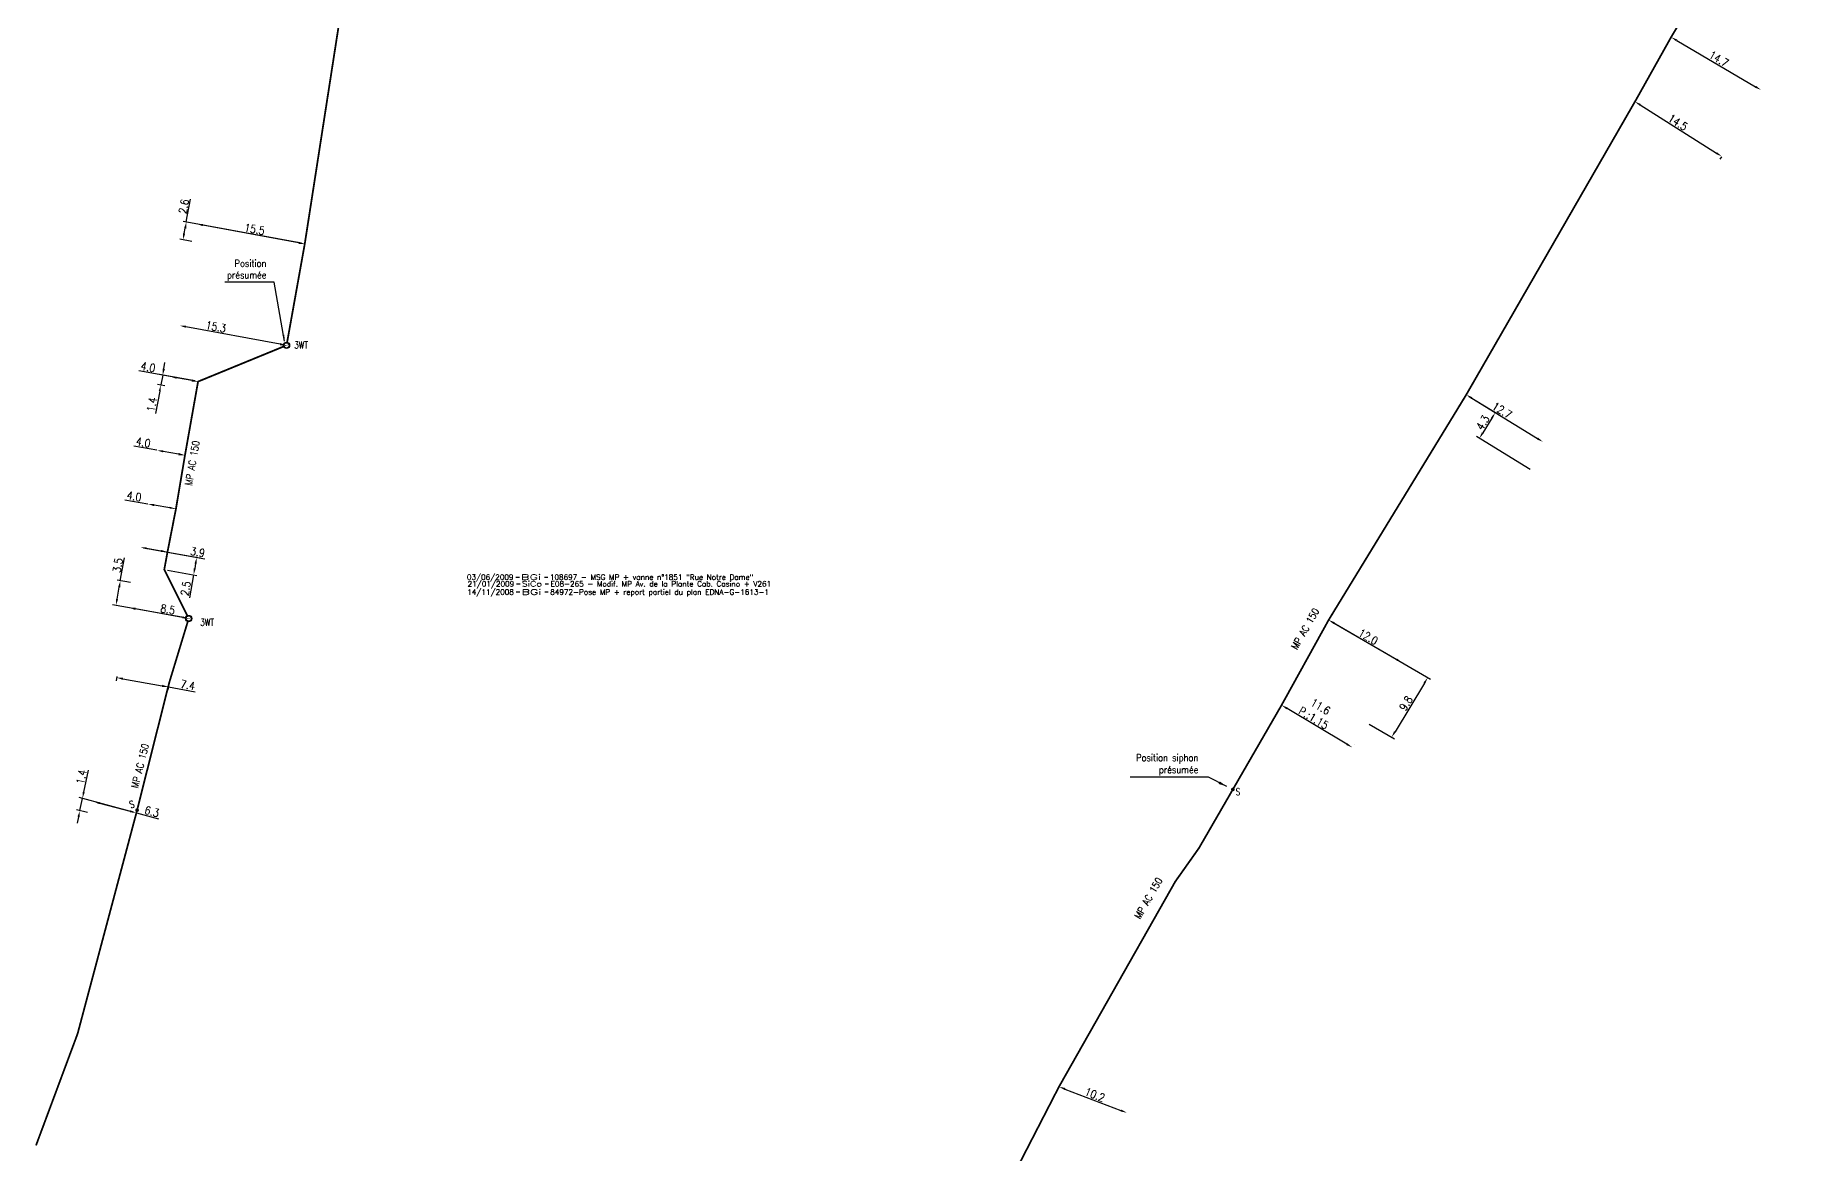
# Model space of a CAD drawing. Header units: millimetres. Extents: x 185000 to 186005, y 127000 to 128000.
# Drawn here: x 184999.9 to 185246.9, y 127181.3 to 127338.7 of the extents above; entities that cross this region are included whole.
import ezdxf
from ezdxf.enums import TextEntityAlignment as Align

# ---------------------------------------------------------------- set-up
doc = ezdxf.new("R2010")
doc.units = ezdxf.units.MM
doc.header["$PDMODE"] = 34
doc.layers.get('0').update_dxf_attribs({"linetype": 'CONTINUOUS'})
doc.layers.get('DEFPOINTS').update_dxf_attribs({"linetype": 'CONTINUOUS'})
for name, color, linetype in [('G_120', 4, 'CONTINUOUS'), ('G_300', 7, 'CONTINUOUS'), ('G_330', 7, 'CONTINUOUS')]:
    doc.layers.add(name, color=color, linetype=linetype)
doc.layers.add('G_910', color=7, linetype='CONTINUOUS', plot=False)
doc.styles.add('G_ROMANS', font='ROMANS.SHX', dxfattribs={"width": 0.75})
doc.styles.get("Standard").update_dxf_attribs({"font": 'romans.shx', "width": 0.85})
doc.linetypes.add('G_TYPB_AP', pattern='A,5,-0.3,["o",Standard,S=1.5,R=0,X=0,Y=-0.5],-1.65', length=6.95)
doc.dimstyles.get("Standard").update_dxf_attribs({"dimtxt": 1.5, "dimasz": 1.2, "dimexe": 0.625, "dimexo": 0.625, "dimgap": 0.25, "dimtad": 1, "dimdec": 1, "dimzin": 0, "dimdsep": 46, "dimtxsty": 'Standard', "dimcen": -0.5, "dimadec": 0, "dimazin": 0, "dimtfac": 1, "dimtdec": 1, "dimtmove": 0, "dimatfit": 3, "dimfxl": 0, "dimtolj": 1, "dimtzin": 0, "dimarcsym": 0})

# ---------------------------------------------------------------- blocks, each defined once
blk = doc.blocks.new('GIS_MODF')
at = {"color": 0, "linetype": 'Continuous', "flags": 128}
for points in [[(-2.26, -0.01), (-1.76, -0.01)], [(1.76, -0.01), (2.26, -0.01)]]:
    blk.add_lwpolyline(points, dxfattribs=at)
at = {"color": 0, "linetype": 'Continuous'}
blk.add_attdef('DATE', text='', height=0.75, dxfattribs=at).set_placement((-2.58, -0.39), align=Align.RIGHT)
at = {"color": 0, "linetype": 'Continuous', "width": 3.590909}
blk.add_attdef('USER', text='', height=0.75, dxfattribs=at).set_placement((-1.52, -0.39), (1.31, -0.39), align=Align.FIT)
at = {"color": 0, "linetype": 'Continuous'}
blk.add_attdef('DESC', (2.53, -0.39), '', height=0.75, dxfattribs=at)
blk = doc.blocks.new('*D378')
at = {"layer": 'DEFPOINTS', "color": 0, "linetype": 'Continuous', "ltscale": 0.5, "transparency": 16777216}
for p in [(185020.66, 127309.91), (185022.35, 127309.6), (185037.78, 127309.33)]:
    blk.add_point(p, dxfattribs=at)
at = {"layer": 'G_120', "color": 0, "linetype": 'Continuous', "lineweight": -2, "ltscale": 0.5, "transparency": 16777216}
for p, q in [((185021.13, 127312.42), (185021.73, 127315.64)), ((185037.32, 127309.42), (185020.67, 127312.5)), ((185020.82, 127310.79), (185020.96, 127311.53)), ((185021.89, 127309.68), (185020.2, 127309.99))]:
    blk.add_line(p, q, dxfattribs=at)
at = {"layer": 'G_120', "color": 0, "linetype": 'Continuous', "ltscale": 0.5, "transparency": 16777216}
for points in [[(185020.68, 127310.82), (185020.97, 127310.77), (185020.66, 127309.91)], [(185020.82, 127311.56), (185021.11, 127311.5), (185021.13, 127312.42)]]:
    blk.add_solid(points, dxfattribs=at)
at = {"layer": 'G_120', "color": 0, "linetype": 'Continuous', "ltscale": 0.5, "transparency": 16777216, "insert": (185020.77, 127314.61), "char_height": 1.125, "attachment_point": 5, "rotation": 79.4167}
blk.add_mtext('\\A1;2.6', dxfattribs=at)
blk = doc.blocks.new('*D379')
at = {"layer": 'DEFPOINTS', "color": 0, "linetype": 'Continuous', "ltscale": 0.5, "transparency": 16777216}
for p in [(185022.58, 127312.15), (185022.58, 127312.15), (185037.78, 127309.33)]:
    blk.add_point(p, dxfattribs=at)
at = {"layer": 'G_120', "color": 0, "linetype": 'Continuous', "lineweight": -2, "ltscale": 0.5, "transparency": 16777216}
blk.add_line((185036.89, 127309.5), (185023.47, 127311.98), dxfattribs=at)
at = {"layer": 'G_120', "color": 0, "linetype": 'Continuous', "ltscale": 0.5, "transparency": 16777216}
for points in [[(185023.5, 127312.13), (185023.44, 127311.83), (185022.58, 127312.15)], [(185036.92, 127309.65), (185036.86, 127309.35), (185037.78, 127309.33)]]:
    blk.add_solid(points, dxfattribs=at)
at = {"layer": 'G_120', "color": 0, "linetype": 'Continuous', "ltscale": 0.5, "transparency": 16777216, "insert": (185030.72, 127311.4), "char_height": 1.125, "attachment_point": 5, "rotation": 349.5155}
blk.add_mtext('\\A1;15.5', dxfattribs=at)
blk = doc.blocks.new('*D383')
at = {"layer": 'DEFPOINTS', "color": 0, "linetype": 'Continuous', "ltscale": 0.5, "transparency": 16777216}
for p in [(185017.55, 127289.5), (185018.59, 127289.31), (185022.78, 127289.97)]:
    blk.add_point(p, dxfattribs=at)
at = {"layer": 'G_120', "color": 0, "linetype": 'Continuous', "lineweight": -2, "ltscale": 0.5, "transparency": 16777216}
for p, q in [((185022.32, 127290.06), (185017.34, 127290.96)), ((185017.81, 127290.87), (185017.55, 127289.5)), ((185017.97, 127291.76), (185018.13, 127292.64)), ((185017.39, 127288.61), (185016.81, 127285.48)), ((185018.13, 127289.39), (185017.09, 127289.58))]:
    blk.add_line(p, q, dxfattribs=at)
at = {"layer": 'G_120', "color": 0, "linetype": 'Continuous', "ltscale": 0.5, "transparency": 16777216}
for points in [[(185017.82, 127291.79), (185018.12, 127291.73), (185017.81, 127290.87)], [(185017.24, 127288.64), (185017.54, 127288.58), (185017.55, 127289.5)]]:
    blk.add_solid(points, dxfattribs=at)
at = {"layer": 'G_120', "color": 0, "linetype": 'Continuous', "ltscale": 0.5, "transparency": 16777216, "insert": (185016.28, 127286.74), "char_height": 1.125, "attachment_point": 5, "rotation": 79.5155}
blk.add_mtext('\\A1;1.4', dxfattribs=at)
blk = doc.blocks.new('*D384')
at = {"layer": 'DEFPOINTS', "color": 0, "linetype": 'Continuous', "ltscale": 0.5, "transparency": 16777216}
for p in [(185018.85, 127290.68), (185018.85, 127290.68), (185022.78, 127289.97)]:
    blk.add_point(p, dxfattribs=at)
at = {"layer": 'G_120', "color": 0, "linetype": 'Continuous', "lineweight": -2, "ltscale": 0.5, "transparency": 16777216}
for p, q in [((185018.85, 127290.68), (185014.45, 127291.48)), ((185021.9, 127290.13), (185019.73, 127290.52))]:
    blk.add_line(p, q, dxfattribs=at)
at = {"layer": 'G_120', "color": 0, "linetype": 'Continuous', "ltscale": 0.5, "transparency": 16777216}
for points in [[(185019.76, 127290.67), (185019.71, 127290.38), (185018.85, 127290.68)], [(185021.93, 127290.28), (185021.87, 127289.98), (185022.78, 127289.97)]]:
    blk.add_solid(points, dxfattribs=at)
at = {"layer": 'G_120', "color": 0, "linetype": 'Continuous', "ltscale": 0.5, "transparency": 16777216, "insert": (185015.76, 127292.01), "char_height": 1.125, "attachment_point": 5, "rotation": 349.7338}
blk.add_mtext('\\A1;4.0', dxfattribs=at)
blk = doc.blocks.new('*D385')
at = {"layer": 'DEFPOINTS', "color": 0, "transparency": 16777216}
for p in [(185011.85, 127261.94), (185013.72, 127261.6), (185021.47, 127256.65)]:
    blk.add_point(p, dxfattribs=at)
at = {"layer": 'G_330', "color": 0, "lineweight": -2, "transparency": 16777216}
for p, q in [((185011.85, 127261.94), (185012.43, 127265.17)), ((185013.26, 127261.69), (185011.39, 127262.02)), ((185011.39, 127259.38), (185011.69, 127261.05)), ((185021.01, 127256.73), (185010.77, 127258.58))]:
    blk.add_line(p, q, dxfattribs=at)
at = {"layer": 'G_330', "color": 0, "transparency": 16777216}
for points in [[(185011.55, 127261.08), (185011.84, 127261.03), (185011.85, 127261.94)], [(185011.24, 127259.41), (185011.54, 127259.35), (185011.23, 127258.49)]]:
    blk.add_solid(points, dxfattribs=at)
at = {"layer": 'G_330', "color": 0, "transparency": 16777216, "insert": (185011.49, 127264.13), "char_height": 1.125, "attachment_point": 5, "rotation": 79.7881}
blk.add_mtext('\\A1;3.5', dxfattribs=at)
blk = doc.blocks.new('*D386')
at = {"layer": 'DEFPOINTS', "color": 0, "transparency": 16777216}
for p in [(185013.1, 127258.16), (185013.1, 127258.16), (185021.47, 127256.65)]:
    blk.add_point(p, dxfattribs=at)
at = {"layer": 'G_330', "color": 0, "lineweight": -2, "transparency": 16777216}
blk.add_line((185020.58, 127256.81), (185013.99, 127258), dxfattribs=at)
at = {"layer": 'G_330', "color": 0, "transparency": 16777216}
for points in [[(185014.02, 127258.15), (185013.96, 127257.85), (185013.1, 127258.16)], [(185020.61, 127256.96), (185020.56, 127256.66), (185021.47, 127256.65)]]:
    blk.add_solid(points, dxfattribs=at)
at = {"layer": 'G_330', "color": 0, "transparency": 16777216, "insert": (185018.53, 127257.94), "char_height": 1.125, "attachment_point": 5, "rotation": 349.7881}
blk.add_mtext('\\A1;8.5', dxfattribs=at)
blk = doc.blocks.new('G_330_14')
at = {"linetype": 'Continuous'}
h = blk.add_hatch(color=0, dxfattribs=at)
h.paths.add_polyline_path([(-0.44, 0, 1), (0.44, 0, 1)])
h.paths.add_polyline_path([(0.38, 0, 1), (-0.38, 0, 1)], flags=16)
at = {"color": 0, "linetype": 'Continuous', "const_width": 0.0625, "flags": 128}
blk.add_lwpolyline([(0.3, -0.3), (-0.3, 0.3)], dxfattribs=at)
at = {"color": 0, "linetype": 'Continuous'}
for radius in [0.438, 0.375]:
    blk.add_circle((0, 0), radius, dxfattribs=at)
at = {"color": 0, "linetype": 'Continuous', "width": 0.75}
blk.add_attdef('3WT', text='', height=1, dxfattribs=at).set_placement((0, 2.15), align=Align.MIDDLE)
at = {"color": 0, "linetype": 'Continuous', "width": 0.75, "flags": 3}
for tag, p in [('DEF_LEG', (0, -5)), ('DEF_COUP', (0, -7.5)), ('DEF_TYPE', (0, -10))]:
    blk.add_attdef(tag, text='', height=1.2, dxfattribs=at).set_placement(p, align=Align.MIDDLE)
blk = doc.blocks.new('*D387')
at = {"layer": 'DEFPOINTS', "color": 0, "linetype": 'Continuous', "ltscale": 0.5, "transparency": 16777216}
for p in [(185017, 127280.31), (185017, 127280.31), (185020.94, 127279.61)]:
    blk.add_point(p, dxfattribs=at)
at = {"layer": 'G_120', "color": 0, "linetype": 'Continuous', "lineweight": -2, "ltscale": 0.5, "transparency": 16777216}
for p, q in [((185017, 127280.31), (185013.77, 127280.88)), ((185020.05, 127279.77), (185017.89, 127280.15))]:
    blk.add_line(p, q, dxfattribs=at)
at = {"layer": 'G_120', "color": 0, "linetype": 'Continuous', "ltscale": 0.5, "transparency": 16777216}
for points in [[(185017.91, 127280.3), (185017.86, 127280.01), (185017, 127280.31)], [(185020.08, 127279.92), (185020.03, 127279.62), (185020.94, 127279.61)]]:
    blk.add_solid(points, dxfattribs=at)
at = {"layer": 'G_120', "color": 0, "linetype": 'Continuous', "ltscale": 0.5, "transparency": 16777216, "insert": (185015.07, 127281.41), "char_height": 1.125, "attachment_point": 5, "rotation": 349.9521}
blk.add_mtext('\\A1;4.0', dxfattribs=at)
blk = doc.blocks.new('*D388')
at = {"layer": 'DEFPOINTS', "color": 0, "linetype": 'Continuous', "ltscale": 0.5, "transparency": 16777216}
for p in [(185015.73, 127272.75), (185015.73, 127272.75), (185019.67, 127272.07)]:
    blk.add_point(p, dxfattribs=at)
at = {"layer": 'G_120', "color": 0, "linetype": 'Continuous', "lineweight": -2, "ltscale": 0.5, "transparency": 16777216}
for p, q in [((185015.73, 127272.75), (185012.5, 127273.3)), ((185018.79, 127272.22), (185016.62, 127272.59))]:
    blk.add_line(p, q, dxfattribs=at)
at = {"layer": 'G_120', "color": 0, "linetype": 'Continuous', "ltscale": 0.5, "transparency": 16777216}
for points in [[(185016.64, 127272.74), (185016.59, 127272.45), (185015.73, 127272.75)], [(185018.81, 127272.37), (185018.76, 127272.08), (185019.67, 127272.07)]]:
    blk.add_solid(points, dxfattribs=at)
at = {"layer": 'G_120', "color": 0, "linetype": 'Continuous', "ltscale": 0.5, "transparency": 16777216, "insert": (185013.8, 127273.84), "char_height": 1.125, "attachment_point": 5, "rotation": 350.2862}
blk.add_mtext('\\A1;4.0', dxfattribs=at)
blk = doc.blocks.new('*D389')
at = {"layer": 'DEFPOINTS', "color": 0, "linetype": 'Continuous', "ltscale": 0.5, "transparency": 16777216}
for p in [(185014.64, 127266.68), (185014.64, 127266.68), (185018.48, 127265.99)]:
    blk.add_point(p, dxfattribs=at)
at = {"layer": 'G_120', "color": 0, "linetype": 'Continuous', "lineweight": -2, "ltscale": 0.5, "transparency": 16777216}
for p, q in [((185015.53, 127266.52), (185017.59, 127266.15)), ((185018.48, 127265.99), (185023.74, 127265.04))]:
    blk.add_line(p, q, dxfattribs=at)
at = {"layer": 'G_120', "color": 0, "linetype": 'Continuous', "ltscale": 0.5, "transparency": 16777216}
for points in [[(185015.55, 127266.67), (185015.5, 127266.38), (185014.64, 127266.68)], [(185017.62, 127266.3), (185017.57, 127266), (185018.48, 127265.99)]]:
    blk.add_solid(points, dxfattribs=at)
at = {"layer": 'G_120', "color": 0, "linetype": 'Continuous', "ltscale": 0.5, "transparency": 16777216, "insert": (185022.73, 127265.99), "char_height": 1.125, "attachment_point": 5, "rotation": 349.7881}
blk.add_mtext('\\A1;3.9', dxfattribs=at)
blk = doc.blocks.new('*D390')
at = {"layer": 'DEFPOINTS', "color": 0, "linetype": 'Continuous', "ltscale": 0.5, "transparency": 16777216}
for p in [(185014.64, 127266.68), (185018.03, 127263.53), (185022.59, 127265.25)]:
    blk.add_point(p, dxfattribs=at)
at = {"layer": 'G_120', "color": 0, "linetype": 'Continuous', "lineweight": -2, "ltscale": 0.5, "transparency": 16777216}
for p, q in [((185015.1, 127266.6), (185023.05, 127265.17)), ((185018.5, 127263.45), (185022.61, 127262.71)), ((185022.43, 127264.37), (185022.31, 127263.68)), ((185022.15, 127262.79), (185021.57, 127259.56))]:
    blk.add_line(p, q, dxfattribs=at)
at = {"layer": 'G_120', "color": 0, "linetype": 'Continuous', "ltscale": 0.5, "transparency": 16777216}
for points in [[(185022.16, 127263.7), (185022.46, 127263.65), (185022.15, 127262.79)], [(185022.29, 127264.39), (185022.58, 127264.34), (185022.59, 127265.25)]]:
    blk.add_solid(points, dxfattribs=at)
at = {"layer": 'G_120', "color": 0, "linetype": 'Continuous', "ltscale": 0.5, "transparency": 16777216, "insert": (185021.04, 127260.87), "char_height": 1.125, "attachment_point": 5, "rotation": 79.7881}
blk.add_mtext('\\A1;2.5', dxfattribs=at)
blk = doc.blocks.new('*D391')
at = {"layer": 'DEFPOINTS', "color": 0, "linetype": 'Continuous', "ltscale": 0.5, "transparency": 16777216}
for p in [(185011.44, 127248.95), (185011.33, 127248.33), (185018.73, 127247.64)]:
    blk.add_point(p, dxfattribs=at)
at = {"layer": 'G_120', "color": 0, "linetype": 'Continuous', "lineweight": -2, "ltscale": 0.5, "transparency": 16777216}
for p, q in [((185011.36, 127248.49), (185011.25, 127247.87)), ((185012.22, 127248.17), (185017.73, 127247.18)), ((185018.64, 127247.18), (185018.53, 127246.56)), ((185018.62, 127247.02), (185022.39, 127246.34))]:
    blk.add_line(p, q, dxfattribs=at)
at = {"layer": 'G_120', "color": 0, "linetype": 'Continuous', "ltscale": 0.5, "transparency": 16777216}
for points in [[(185012.25, 127248.32), (185012.19, 127248.02), (185011.33, 127248.33)], [(185017.76, 127247.33), (185017.7, 127247.03), (185018.62, 127247.02)]]:
    blk.add_solid(points, dxfattribs=at)
at = {"layer": 'G_120', "color": 0, "linetype": 'Continuous', "ltscale": 0.5, "transparency": 16777216, "insert": (185021.33, 127247.29), "char_height": 1.125, "attachment_point": 5, "rotation": 349.7881}
blk.add_mtext('\\A1;7.4', dxfattribs=at)
blk = doc.blocks.new('*D392')
at = {"layer": 'DEFPOINTS', "color": 0, "linetype": 'Continuous', "ltscale": 0.5, "transparency": 16777216}
for p in [(185006.16, 127229.63), (185007.69, 127229.23), (185014.12, 127229.3)]:
    blk.add_point(p, dxfattribs=at)
at = {"layer": 'G_120', "color": 0, "linetype": 'Continuous', "lineweight": -2, "ltscale": 0.5, "transparency": 16777216}
for p, q in [((185006.71, 127232.21), (185007.36, 127235.33)), ((185013.67, 127229.42), (185006.07, 127231.45)), ((185006.16, 127229.63), (185006.52, 127231.33)), ((185007.23, 127229.35), (185005.71, 127229.75)), ((185005.97, 127228.75), (185005.79, 127227.87))]:
    blk.add_line(p, q, dxfattribs=at)
at = {"layer": 'G_120', "color": 0, "linetype": 'Continuous', "ltscale": 0.5, "transparency": 16777216}
for points in [[(185006.56, 127232.24), (185006.85, 127232.18), (185006.52, 127231.33)], [(185005.83, 127228.78), (185006.12, 127228.72), (185006.16, 127229.63)]]:
    blk.add_solid(points, dxfattribs=at)
at = {"layer": 'G_120', "color": 0, "linetype": 'Continuous', "ltscale": 0.5, "transparency": 16777216, "insert": (185006.39, 127234.36), "char_height": 1.125, "attachment_point": 5, "rotation": 78.0589}
blk.add_mtext('\\A1;1.4', dxfattribs=at)
blk = doc.blocks.new('*D393')
at = {"layer": 'DEFPOINTS', "color": 0, "linetype": 'Continuous', "ltscale": 0.5, "transparency": 16777216}
for p in [(185008.04, 127230.92), (185008.04, 127230.92), (185014.11, 127229.3)]:
    blk.add_point(p, dxfattribs=at)
at = {"layer": 'G_120', "color": 0, "linetype": 'Continuous', "lineweight": -2, "ltscale": 0.5, "transparency": 16777216}
for p, q in [((185008.91, 127230.69), (185013.24, 127229.53)), ((185014.11, 127229.3), (185017.23, 127228.46))]:
    blk.add_line(p, q, dxfattribs=at)
at = {"layer": 'G_120', "color": 0, "linetype": 'Continuous', "ltscale": 0.5, "transparency": 16777216}
for points in [[(185008.95, 127230.83), (185008.88, 127230.54), (185008.04, 127230.92)], [(185013.28, 127229.68), (185013.2, 127229.39), (185014.11, 127229.3)]]:
    blk.add_solid(points, dxfattribs=at)
at = {"layer": 'G_120', "color": 0, "linetype": 'Continuous', "ltscale": 0.5, "transparency": 16777216, "insert": (185016.3, 127229.49), "char_height": 1.125, "attachment_point": 5, "rotation": 345.0307}
blk.add_mtext('\\A1;6.3', dxfattribs=at)
blk = doc.blocks.new('G_300_11')
at = {"color": 0, "linetype": 'Continuous', "const_width": 0.248, "flags": 128}
blk.add_lwpolyline([(-0.13, 0, 1), (0.13, 0, 1)], format="xyb", close=True, dxfattribs=at)
at = {"linetype": 'Continuous', "style": 'G_ROMANS', "width": 0.75}
blk.add_attdef('S', text='', height=1, dxfattribs=at).set_placement((0, 1.35), align=Align.MIDDLE_CENTER)
at = {"color": 0, "linetype": 'Continuous', "width": 0.75, "flags": 3}
for tag, p in [('DEF_LEG', (0, -5)), ('DEF_COUP', (0, -7.5)), ('DEF_TYPE', (0, -10))]:
    blk.add_attdef(tag, text='', height=1.2, dxfattribs=at).set_placement(p, align=Align.MIDDLE)
blk = doc.blocks.new('*D436')
at = {"layer": 'DEFPOINTS', "color": 0, "linetype": 'Continuous', "ltscale": 0.5, "transparency": 16777216}
for p in [(185229.88, 127338.42), (185242.51, 127331), (185242.51, 127331)]:
    blk.add_point(p, dxfattribs=at)
at = {"layer": 'G_120', "color": 0, "linetype": 'Continuous', "lineweight": -2, "ltscale": 0.5, "transparency": 16777216}
blk.add_line((185230.66, 127337.96), (185241.74, 127331.45), dxfattribs=at)
at = {"layer": 'G_120', "color": 0, "linetype": 'Continuous', "ltscale": 0.5, "transparency": 16777216}
for points in [[(185230.73, 127338.09), (185230.58, 127337.83), (185229.88, 127338.42)], [(185241.81, 127331.58), (185241.66, 127331.32), (185242.51, 127331)]]:
    blk.add_solid(points, dxfattribs=at)
at = {"layer": 'G_120', "color": 0, "linetype": 'Continuous', "ltscale": 0.5, "transparency": 16777216, "insert": (185236.58, 127335.35), "char_height": 1.125, "attachment_point": 5, "rotation": 329.5602}
blk.add_mtext('\\A1;14.7', dxfattribs=at)
blk = doc.blocks.new('*D437')
at = {"layer": 'DEFPOINTS', "color": 0, "linetype": 'Continuous', "ltscale": 0.5, "transparency": 16777216}
for p in [(185225.01, 127329.72), (185237, 127321.64), (185237.22, 127321.99)]:
    blk.add_point(p, dxfattribs=at)
at = {"layer": 'G_120', "color": 0, "linetype": 'Continuous', "lineweight": -2, "ltscale": 0.5, "transparency": 16777216}
for p, q in [((185224.76, 127329.32), (185224.53, 127328.97)), ((185225.54, 127328.88), (185236.24, 127322.12)), ((185236.97, 127321.6), (185236.75, 127321.24))]:
    blk.add_line(p, q, dxfattribs=at)
at = {"layer": 'G_120', "color": 0, "linetype": 'Continuous', "ltscale": 0.5, "transparency": 16777216}
for points in [[(185225.62, 127329.01), (185225.46, 127328.76), (185224.78, 127329.36)], [(185236.32, 127322.25), (185236.16, 127321.99), (185237, 127321.64)]]:
    blk.add_solid(points, dxfattribs=at)
at = {"layer": 'G_120', "color": 0, "linetype": 'Continuous', "ltscale": 0.5, "transparency": 16777216, "insert": (185230.83, 127326.43), "char_height": 1.125, "attachment_point": 5, "rotation": 327.6861}
blk.add_mtext('\\A1;14.5', dxfattribs=at)
blk = doc.blocks.new('*D438')
at = {"layer": 'DEFPOINTS', "color": 0, "linetype": 'Continuous', "transparency": 16777216}
for p in [(185201.08, 127288.13), (185202.93, 127282), (185210.47, 127277.36)]:
    blk.add_point(p, dxfattribs=at)
at = {"layer": 'G_120', "color": 0, "linetype": 'Continuous', "lineweight": -2, "transparency": 16777216}
for p, q in [((185201.48, 127287.88), (185205.56, 127285.37)), ((185204.68, 127284.85), (185203.4, 127282.76)), ((185210.07, 127277.61), (185202.53, 127282.24))]:
    blk.add_line(p, q, dxfattribs=at)
at = {"layer": 'G_120', "color": 0, "linetype": 'Continuous', "transparency": 16777216}
for points in [[(185204.56, 127284.93), (185204.81, 127284.77), (185205.16, 127285.62)], [(185203.27, 127282.84), (185203.53, 127282.69), (185202.93, 127282)]]:
    blk.add_solid(points, dxfattribs=at)
at = {"layer": 'G_120', "color": 0, "linetype": 'Continuous', "transparency": 16777216, "insert": (185203.4, 127284.2), "char_height": 1.125, "attachment_point": 5, "rotation": 58.4145}
blk.add_mtext('\\A1;4.3', dxfattribs=at)
blk = doc.blocks.new('*D439')
at = {"layer": 'DEFPOINTS', "color": 0, "linetype": 'Continuous', "transparency": 16777216}
for p in [(185201.08, 127288.13), (185211.85, 127281.5), (185211.85, 127281.5)]:
    blk.add_point(p, dxfattribs=at)
at = {"layer": 'G_120', "color": 0, "linetype": 'Continuous', "lineweight": -2, "transparency": 16777216}
blk.add_line((185201.84, 127287.66), (185211.09, 127281.97), dxfattribs=at)
at = {"layer": 'G_120', "color": 0, "linetype": 'Continuous', "transparency": 16777216}
for points in [[(185201.92, 127287.78), (185201.76, 127287.53), (185201.08, 127288.13)], [(185211.16, 127282.1), (185211.01, 127281.84), (185211.85, 127281.5)]]:
    blk.add_solid(points, dxfattribs=at)
at = {"layer": 'G_120', "color": 0, "linetype": 'Continuous', "transparency": 16777216, "insert": (185206.1, 127285.92), "char_height": 1.125, "attachment_point": 5, "rotation": 328.4145}
blk.add_mtext('\\A1;12.7', dxfattribs=at)
blk = doc.blocks.new('*D440')
at = {"layer": 'DEFPOINTS', "color": 0, "linetype": 'Continuous', "transparency": 16777216}
for p in [(185181.73, 127256.44), (185187.03, 127242.03), (185190.59, 127239.95)]:
    blk.add_point(p, dxfattribs=at)
at = {"layer": 'G_120', "color": 0, "linetype": 'Continuous', "lineweight": -2, "transparency": 16777216}
for p, q in [((185182.13, 127256.21), (185196.07, 127248.1)), ((185195.19, 127247.57), (185191.06, 127240.72)), ((185187.43, 127241.79), (185191, 127239.72))]:
    blk.add_line(p, q, dxfattribs=at)
at = {"layer": 'G_120', "color": 0, "linetype": 'Continuous', "transparency": 16777216}
for points in [[(185195.07, 127247.65), (185195.32, 127247.49), (185195.66, 127248.34)], [(185190.93, 127240.8), (185191.18, 127240.65), (185190.59, 127239.95)]]:
    blk.add_solid(points, dxfattribs=at)
at = {"layer": 'G_120', "color": 0, "linetype": 'Continuous', "transparency": 16777216, "insert": (185192.6, 127244.72), "char_height": 1.125, "attachment_point": 5, "rotation": 58.8451}
blk.add_mtext('\\A1;9.8', dxfattribs=at)
blk = doc.blocks.new('*D441')
at = {"layer": 'DEFPOINTS', "color": 0, "linetype": 'Continuous', "ltscale": 0.5, "transparency": 16777216}
for p in [(185181.73, 127256.44), (185192.1, 127250.41), (185192.1, 127250.41)]:
    blk.add_point(p, dxfattribs=at)
at = {"layer": 'G_120', "color": 0, "linetype": 'Continuous', "lineweight": -2, "ltscale": 0.5, "transparency": 16777216}
blk.add_line((185182.5, 127255.99), (185191.32, 127250.86), dxfattribs=at)
at = {"layer": 'G_120', "color": 0, "linetype": 'Continuous', "ltscale": 0.5, "transparency": 16777216}
for points in [[(185182.58, 127256.12), (185182.43, 127255.86), (185181.73, 127256.44)], [(185191.4, 127250.99), (185191.25, 127250.73), (185192.1, 127250.41)]]:
    blk.add_solid(points, dxfattribs=at)
at = {"layer": 'G_120', "color": 0, "linetype": 'Continuous', "ltscale": 0.5, "transparency": 16777216, "insert": (185187.29, 127254.08), "char_height": 1.125, "attachment_point": 5, "rotation": 329.817}
blk.add_mtext('\\A1;12.0', dxfattribs=at)
blk = doc.blocks.new('*D442')
at = {"layer": 'DEFPOINTS', "color": 0, "linetype": 'Continuous', "ltscale": 0.5, "transparency": 16777216}
for p in [(185175.11, 127244.46), (185175.11, 127244.46), (185185.06, 127238.51)]:
    blk.add_point(p, dxfattribs=at)
at = {"layer": 'G_120', "color": 0, "linetype": 'Continuous', "lineweight": -2, "ltscale": 0.5, "transparency": 16777216}
for p, q in [((185175.35, 127244.86), (185175.35, 127244.87)), ((185184.29, 127238.97), (185175.88, 127244)), ((185185.3, 127238.91), (185185.31, 127238.91))]:
    blk.add_line(p, q, dxfattribs=at)
at = {"layer": 'G_120', "color": 0, "linetype": 'Continuous', "ltscale": 0.5, "transparency": 16777216}
for points in [[(185175.96, 127244.13), (185175.8, 127243.87), (185175.11, 127244.46)], [(185184.37, 127239.1), (185184.22, 127238.85), (185185.06, 127238.51)]]:
    blk.add_solid(points, dxfattribs=at)
at = {"layer": 'G_120', "color": 0, "linetype": 'Continuous', "ltscale": 0.5, "transparency": 16777216, "insert": (185180.1, 127243.45), "char_height": 1.125, "attachment_point": 5, "rotation": 329.1308}
blk.add_mtext('\\A1;11.6\\PP.:1.15', dxfattribs=at)
blk = doc.blocks.new('*D443')
at = {"layer": 'DEFPOINTS', "color": 0, "linetype": 'Continuous', "ltscale": 0.5, "transparency": 16777216}
for p in [(185143.82, 127190.79), (185153.36, 127187.13), (185153.36, 127187.13)]:
    blk.add_point(p, dxfattribs=at)
at = {"layer": 'G_120', "color": 0, "linetype": 'Continuous', "lineweight": -2, "ltscale": 0.5, "transparency": 16777216}
blk.add_line((185144.66, 127190.47), (185152.52, 127187.45), dxfattribs=at)
at = {"layer": 'G_120', "color": 0, "linetype": 'Continuous', "ltscale": 0.5, "transparency": 16777216}
for points in [[(185144.72, 127190.61), (185144.61, 127190.33), (185143.82, 127190.79)], [(185152.58, 127187.59), (185152.47, 127187.31), (185153.36, 127187.13)]]:
    blk.add_solid(points, dxfattribs=at)
at = {"layer": 'G_120', "color": 0, "linetype": 'Continuous', "ltscale": 0.5, "transparency": 16777216, "insert": (185148.86, 127189.66), "char_height": 1.125, "attachment_point": 5, "rotation": 338.9834}
blk.add_mtext('\\A1;10.2', dxfattribs=at)
blk = doc.blocks.new('*D595')
at = {"layer": 'DEFPOINTS', "color": 0, "transparency": 16777216}
for p in [(185020.18, 127297.85), (185020.18, 127297.85), (185035.22, 127295.07)]:
    blk.add_point(p, dxfattribs=at)
at = {"layer": 'G_330', "color": 0, "lineweight": -2, "transparency": 16777216}
blk.add_line((185034.33, 127295.23), (185021.06, 127297.69), dxfattribs=at)
at = {"layer": 'G_330', "color": 0, "transparency": 16777216}
for points in [[(185021.09, 127297.84), (185021.03, 127297.54), (185020.18, 127297.85)], [(185034.36, 127295.38), (185034.31, 127295.09), (185035.22, 127295.07)]]:
    blk.add_solid(points, dxfattribs=at)
at = {"layer": 'G_330', "color": 0, "transparency": 16777216, "insert": (185025.29, 127297.67), "char_height": 1.125, "attachment_point": 5, "rotation": 349.5155}
blk.add_mtext('\\A1;15.3', dxfattribs=at)

msp = doc.modelspace()

# ---------------------------------------------------------------- linework, layer by layer
at = {"layer": 'G_120', "linetype": 'G_TYPB_AP', "flags": 128}
msp.add_lwpolyline([(185080.42, 127000, 0.25, 0.25, 0), (185081.56, 127010.06, 0.25, 0.25, 0), (185082.64, 127019.74, 0.25, 0.25, 0), (185085.52, 127035.22, 0.25, 0.25, 0), (185088.29, 127045.19, 0.25, 0.25, 0), (185088.29, 127045.19, 0.25, 0.25, 0), (185095.46, 127068.82, 0.25, 0.25, 0), (185098.3, 127078.41, 0.25, 0.25, 0), (185102.04, 127089.78, 0.25, 0.25, 0), (185102.99, 127092.47, 0.25, 0.25, 0), (185112.58, 127118.32, 0.25, 0.25, 0), (185121.35, 127136.93, 0.25, 0.25, 0), (185125.1, 127146.13, 0.25, 0.25, 0), (185129.28, 127157.76, 0.25, 0.25, 0), (185133.32, 127169.08, 0.25, 0.25, 0), (185138.27, 127180.01, 0.25, 0.25, 0), (185143.82, 127190.79, 0.25, 0.25, 0), (185160.17, 127219.65, 0.25, 0.25, 0), (185163.5, 127224.36, 0.25, 0.25, 0), (185175.11, 127244.46, 0.25, 0.25, 0), (185181.73, 127256.44, 0.25, 0.25, 0), (185201.08, 127288.13, 0.25, 0.25, 0), (185225.01, 127329.72, 0.25, 0.25, 0), (185229.88, 127338.42, 0.25, 0.25, 0), (185260.61, 127390.03, 0.25, 0.25, 0), (185278.63, 127421.26, 0.25, 0.25, 0), (185310.41, 127477.06, 0.25, 0.25, 0), (185329.5, 127508.76, 0.25, 0.25, 0), (185336.7, 127521.05, 0.25, 0.25, 0), (185338.24, 127522.26, 0.25, 0.25, 0)], format="xyseb", dxfattribs=at)
at = {"layer": 'G_120', "linetype": 'G_TYPB_AP', "ltscale": 0.5, "flags": 128}
msp.add_lwpolyline([(185035.29, 127295.44, 0.25, 0.25, 0), (185037.78, 127309.33, 0.25, 0.25, 0), (185037.78, 127309.33, 0.25, 0.25, 0), (185047.72, 127373.28, 0.25, 0.25, 0), (185050.78, 127393.79, 0.25, 0.25, 0), (185049.85, 127399.04, 0.25, 0.25, 0), (185049.34, 127401.69, 0.25, 0.25, 0), (185052.92, 127416.74, 0.25, 0.25, 0), (185058.47, 127428.42, 0.25, 0.25, 0), (185060.23, 127432.58, 0.25, 0.25, 0), (185068.86, 127450.04, 0.25, 0.25, 0), (185078.61, 127470.56, 0.25, 0.25, 0), (185079.47, 127472.35, 0, 0, 0)], format="xyseb", dxfattribs=at)
at = {"layer": 'G_120', "linetype": 'G_TYPB_AP', "ltscale": 0.5, "const_width": 0.25, "flags": 128}
for points in [[(185021.27, 127257.04), (185018.03, 127263.53), (185018.48, 127265.99), (185019.67, 127272.07), (185020.94, 127279.61), (185022.78, 127289.97), (185034.87, 127294.93)], [(185000, 127182.54), (185005.84, 127198.23), (185014.11, 127229.3), (185018.73, 127247.64), (185021.34, 127256.23)]]:
    msp.add_lwpolyline(points, dxfattribs=at)

# ---------------------------------------------------------------- block references
at = {"layer": 'G_300', "ltscale": 0.5}
ref = msp.add_blockref('G_300_11', (185168.26, 127232.6), dxfattribs=dict(at, rotation=291.9810425895292))
ref.add_attrib('S', 'S', dxfattribs={"layer": '0', "linetype": 'Continuous', "height": 1, "style": 'G_ROMANS', "width": 0.75}).set_placement((185168.98, 127232.3), align=Align.MIDDLE_CENTER)
ref = msp.add_blockref('G_300_11', (185014.21, 127229.7), dxfattribs=dict(at, rotation=38.96638697092832))
ref.add_attrib('S', 'S', dxfattribs={"layer": '0', "linetype": 'Continuous', "height": 1, "rotation": 17.9619, "style": 'G_ROMANS', "width": 0.75}).set_placement((185013.47, 127230.51), align=Align.MIDDLE_CENTER)
at = {"layer": 'G_330'}
ref = msp.add_blockref('G_330_14', (185035.22, 127295.07), dxfattribs=dict(at, rotation=64.16507011511713))
ref.add_attrib('3WT', '3WT', dxfattribs={"layer": '0', "color": 0, "linetype": 'Continuous', "height": 1, "style": 'G_ROMANS', "width": 0.75}).set_placement((185037.26, 127295.12), align=Align.MIDDLE)
ref = msp.add_blockref('G_330_14', (185021.47, 127256.65), dxfattribs=dict(at, rotation=64.1650701151172))
ref.add_attrib('3WT', '3WT', dxfattribs={"layer": '0', "color": 0, "linetype": 'Continuous', "height": 1, "style": 'G_ROMANS', "width": 0.75}).set_placement((185024.06, 127256.11), align=Align.MIDDLE)
at = {"layer": 'G_910'}
ref = msp.add_blockref('GIS_MODF', (185069.71, 127262.47), dxfattribs=at)
ref.add_attrib('DATE', '03/06/2009', dxfattribs={"layer": '0', "color": 0, "linetype": 'Continuous', "height": 0.75}).set_placement((185067.13, 127262.09), align=Align.RIGHT)
ref.add_attrib('USER', 'BGi', dxfattribs={"layer": '0', "color": 0, "linetype": 'Continuous', "height": 0.75, "width": 1.680851}).set_placement((185068.19, 127262.09), (185071.02, 127262.09), align=Align.FIT)
ref.add_attrib('DESC', '108697 - MSG MP + vanne n°1851 "Rue Notre Dame"', (185072.24, 127262.09), dxfattribs={"layer": '0', "color": 0, "linetype": 'Continuous', "height": 0.75})
ref = msp.add_blockref('GIS_MODF', (185069.81, 127261.52), dxfattribs=at)
ref.add_attrib('DATE', '21/01/2009', dxfattribs={"layer": '0', "color": 0, "linetype": 'Continuous', "height": 0.75}).set_placement((185067.23, 127261.14), align=Align.RIGHT)
ref.add_attrib('USER', 'SiCo', dxfattribs={"layer": '0', "color": 0, "linetype": 'Continuous', "height": 0.75, "width": 1.215385}).set_placement((185068.3, 127261.14), (185071.12, 127261.14), align=Align.FIT)
ref.add_attrib('DESC', 'E08-265 - Modif. MP Av. de la Plante Cab. Casino + V261', (185072.34, 127261.14), dxfattribs={"layer": '0', "color": 0, "linetype": 'Continuous', "height": 0.75})
ref = msp.add_blockref('GIS_MODF', (185069.76, 127260.39), dxfattribs=at)
ref.add_attrib('DATE', '14/11/2008', dxfattribs={"layer": '0', "color": 0, "linetype": 'Continuous', "height": 0.75}).set_placement((185067.18, 127260), align=Align.RIGHT)
ref.add_attrib('USER', 'BGi', dxfattribs={"layer": '0', "color": 0, "linetype": 'Continuous', "height": 0.75, "width": 1.680851}).set_placement((185068.25, 127260), (185071.07, 127260), align=Align.FIT)
ref.add_attrib('DESC', '84972-Pose MP + report partiel du plan EDNA-G-1613-1', (185072.29, 127260), dxfattribs={"layer": '0', "color": 0, "linetype": 'Continuous', "height": 0.75})

# ---------------------------------------------------------------- texts
at = {"layer": 'G_120', "linetype": 'G_TYPB_AP', "width": 0.85}
for rotation, p in [(80.1454, (185021.96, 127278.5)), (75.8992, (185014.62, 127235.91))]:
    msp.add_text('MP AC 150', height=1, rotation=rotation, dxfattribs=at).set_placement(p, align=Align.MIDDLE)
at = {"layer": 'G_120', "linetype": 'Continuous', "char_height": 1, "attachment_point": 5, "rotation": 60.0208}
for insert in [(185178.43, 127255.2), (185156.39, 127217.31)]:
    msp.add_mtext('MP AC 150', dxfattribs=dict(at, insert=insert))
at = {"layer": 'G_300', "ltscale": 0.5, "insert": (185163.41, 127236.06), "char_height": 1, "attachment_point": 6}
msp.add_mtext('Position siphon\\Pprésumée', dxfattribs=at)
at = {"layer": 'G_330', "insert": (185032.39, 127305.62), "char_height": 1, "attachment_point": 6}
msp.add_mtext('Position\\Pprésumée', dxfattribs=at)

# ---------------------------------------------------------------- dimensions: what is measured, and where the dimension line sits
at = {"layer": 'G_120', "linetype": 'Continuous', "ltscale": 0.5}
dim = msp.add_linear_dim(base=(185242.51, 127331), p1=(185229.88, 127338.42), p2=(185242.51, 127331), angle=149.5602, dimstyle='Standard', override={"dimscale": 0.75}, dxfattribs=at)
dim.commit()
dim.dimension.update_dxf_attribs({"geometry": '*D436', "text_midpoint": (185236.58, 127335.35)})
for base, p1, p2, angle, picture, middle in [((185236.996, 127321.6399), (185225.0078, 127329.7184), (185237.22, 127321.994), 147.6861, '*D437', (185230.4324, 127325.7915)), ((185022.58, 127312.15), (185037.78, 127309.33), (185022.58, 127312.15), 349.5155, '*D379', (185030.59, 127310.67)), ((185018.85, 127290.68), (185022.78, 127289.97), (185018.85, 127290.68), 349.7338, '*D384', (185015.62, 127291.27)), ((185017.55, 127289.5), (185022.78, 127289.97), (185018.59, 127289.31), 79.5155, '*D383', (185017.02, 127286.6)), ((185017, 127280.31), (185020.94, 127279.61), (185017, 127280.31), 349.9521, '*D387', (185014.94, 127280.68)), ((185015.73, 127272.75), (185019.67, 127272.07), (185015.73, 127272.75), 350.2862, '*D388', (185013.67, 127273.1)), ((185014.64, 127266.68), (185018.48, 127265.99), (185014.64, 127266.68), 349.7881, '*D389', (185022.59, 127265.25)), ((185022.59, 127265.25), (185018.03, 127263.53), (185014.64, 127266.68), 259.7881, '*D390', (185021.78, 127260.73)), ((185192.1, 127250.41), (185181.73, 127256.44), (185192.1, 127250.41), 149.817, '*D441', (185186.91, 127253.43)), ((185011.33, 127248.33), (185018.73, 127247.64), (185011.44, 127248.95), 349.7881, '*D391', (185021.2, 127246.55)), ((185006.16, 127229.63), (185014.12, 127229.3), (185007.69, 127229.23), 78.0589, '*D392', (185007.13, 127234.21)), ((185008.04, 127230.92), (185014.11, 127229.3), (185008.04, 127230.92), 345.0307, '*D393', (185016.11, 127228.76)), ((185153.36, 127187.13), (185143.82, 127190.79), (185153.36, 127187.13), 158.9834, '*D443', (185148.59, 127188.96))]:
    dim = msp.add_linear_dim(base=base, p1=p1, p2=p2, angle=angle, dimstyle='Standard', override={"dimscale": 0.75}, dxfattribs=at)
    dim.commit()
    dim.dimension.update_dxf_attribs({"geometry": picture, "text_midpoint": middle, "dimtype": 160})
for base, p1, p2, angle, text, picture, middle in [((185020.66, 127309.91), (185037.78, 127309.33), (185022.35, 127309.6), 79.4167, '2.6', '*D378', (185021.51, 127314.47)), ((185175.11, 127244.46), (185185.06, 127238.51), (185175.11, 127244.46), 329.1308, '<>\\PP.:1.15', '*D442', (185179.23, 127242))]:
    dim = msp.add_linear_dim(base=base, p1=p1, p2=p2, angle=angle, text=text, dimstyle='Standard', override={"dimscale": 0.75}, dxfattribs=at)
    dim.commit()
    dim.dimension.update_dxf_attribs({"geometry": picture, "text_midpoint": middle, "dimtype": 160})
at = {"layer": 'G_120', "linetype": 'Continuous'}
dim = msp.add_linear_dim(base=(185202.93, 127281.9979), p1=(185201.0766, 127288.1265), p2=(185210.4669, 127277.3638), angle=58.4145, dimstyle='Standard', override={"dimscale": 0.75}, dxfattribs=at)
dim.commit()
dim.dimension.update_dxf_attribs({"geometry": '*D438', "text_midpoint": (185203.4041, 127284.2009)})
dim = msp.add_linear_dim(base=(185211.85, 127281.5), p1=(185201.08, 127288.13), p2=(185211.85, 127281.5), angle=148.4145, dimstyle='Standard', override={"dimscale": 0.75}, dxfattribs=at)
dim.commit()
dim.dimension.update_dxf_attribs({"geometry": '*D439', "text_midpoint": (185205.71, 127285.28), "dimtype": 160})
dim = msp.add_linear_dim(base=(185190.59, 127239.95), p1=(185181.73, 127256.44), p2=(185187.03, 127242.03), angle=58.8451, text='9.8', dimstyle='Standard', override={"dimscale": 0.75}, dxfattribs=at)
dim.commit()
dim.dimension.update_dxf_attribs({"geometry": '*D440', "text_midpoint": (185193.24, 127244.33), "dimtype": 160})
at = {"layer": 'G_330'}
for base, p1, p2, angle, picture, middle in [((185020.18, 127297.85), (185035.22, 127295.07), (185020.18, 127297.85), 349.5155, '*D595', (185025.15, 127296.93)), ((185011.85, 127261.94), (185021.47, 127256.65), (185013.72, 127261.6), 259.7881, '*D385', (185012.22, 127264)), ((185013.1, 127258.16), (185021.47, 127256.65), (185013.1, 127258.16), 349.7881, '*D386', (185018.4, 127257.2))]:
    dim = msp.add_linear_dim(base=base, p1=p1, p2=p2, angle=angle, dimstyle='Standard', override={"dimscale": 0.75}, dxfattribs=at)
    dim.commit()
    dim.dimension.update_dxf_attribs({"geometry": picture, "text_midpoint": middle, "dimtype": 160})

# ---------------------------------------------------------------- leaders
at = {"layer": 'G_300', "ltscale": 0.5, "annotation_type": 0, "has_hookline": 1, "hookline_direction": 1, "text_width": 9.59}
msp.add_leader([(185167.41, 127233.02), (185164.86, 127234.31), (185163.66, 127234.31)], dimstyle='Standard', dxfattribs=at)
at = {"layer": 'G_330', "annotation_type": 0, "has_hookline": 1, "hookline_direction": 1, "text_width": 5.87}
msp.add_leader([(185034.94, 127295.66), (185033.48, 127303.94), (185032.58, 127303.94)], dimstyle='Standard', override={"dimscale": 0.75}, dxfattribs=at)

doc.saveas('drawing.dxf')
